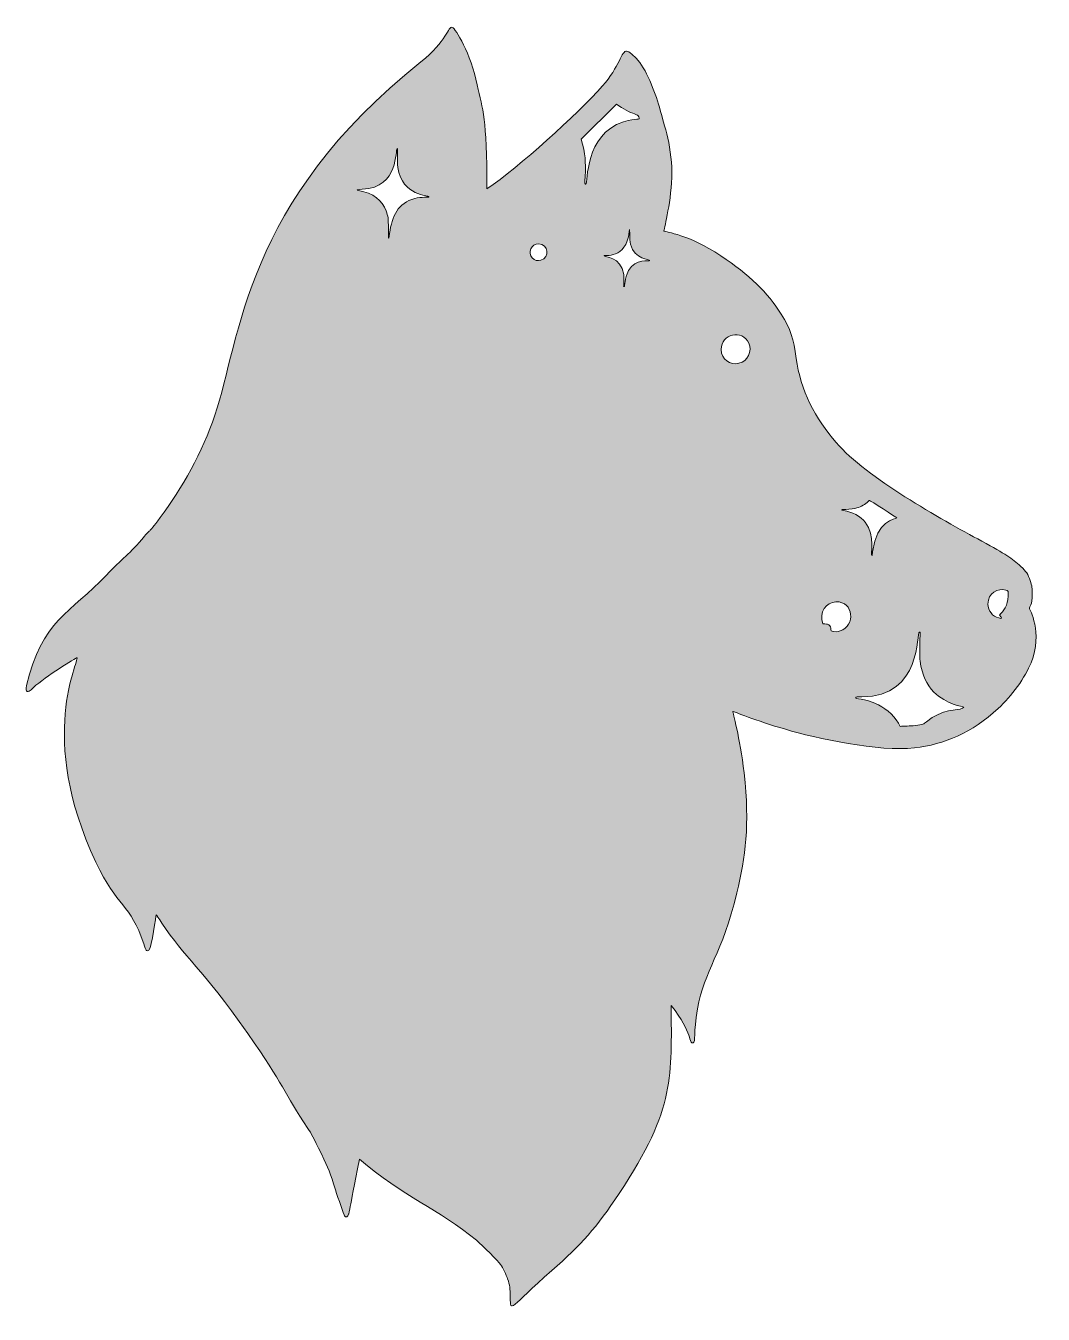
# Model space of a CAD drawing. Header units: inches. Extents: x -84 to 32, y 25 to 36.
# Drawn here: x -73.29 to -64.29, y 24.6 to 36.01 of the extents above; entities that cross this region are included whole.
import ezdxf

# ---------------------------------------------------------------- set-up
doc = ezdxf.new("R2010")
doc.units = ezdxf.units.IN
doc.header["$MEASUREMENT"] = 0
doc.layers.add('Wolf', color=7, linetype='Continuous', lineweight=0)

msp = doc.modelspace()

# ---------------------------------------------------------------- hatches: boundary and pattern name
at = {"layer": 'Wolf', "true_color": 0x223549, "transparency": 33554687}
h = msp.add_hatch(color=159, dxfattribs=at)
h.dxf.hatch_style = 2
edge = h.paths.add_edge_path()
edge.add_spline(control_points=[(-64.597, 30.958), (-64.6, 30.874), (-64.64, 30.829), (-64.675, 30.79), (-64.651, 30.76), (-64.646, 30.757), (-64.681, 30.766), (-64.735, 30.781), (-64.777, 30.828), (-64.777, 30.889), (-64.777, 30.986), (-64.688, 31.034), (-64.617, 31.013), (-64.597, 31.008), (-64.595, 31.002), (-64.597, 30.958)], knot_values=[0, 0, 0, 0, 1, 1, 1, 2, 2, 2, 3, 3, 3, 4, 4, 4, 5, 5, 5, 5], degree=3, periodic=0)
edge = h.paths.add_edge_path()
edge.add_spline(control_points=[(-65.003, 29.967), (-65.041, 29.945), (-65.184, 29.965), (-65.32, 29.848), (-65.346, 29.826), (-65.35, 29.825), (-65.421, 29.815), (-65.467, 29.809), (-65.521, 29.808), (-65.555, 29.807), (-65.588, 29.886), (-65.669, 29.958), (-65.745, 29.996), (-65.881, 30.065), (-65.953, 30.044), (-65.946, 30.063), (-65.944, 30.067), (-65.935, 30.068), (-65.894, 30.068), (-65.353, 30.07), (-65.414, 30.642), (-65.382, 30.642), (-65.375, 30.642), (-65.374, 30.634), (-65.377, 30.605), (-65.382, 30.566), (-65.382, 30.42), (-65.377, 30.385), (-65.359, 30.26), (-65.323, 30.179), (-65.256, 30.111), (-65.145, 30.001), (-64.996, 29.982), (-64.99, 29.976), (-64.99, 29.975), (-64.995, 29.971), (-65.003, 29.967)], knot_values=[0, 0, 0, 0, 1, 1, 1, 2, 2, 2, 3, 3, 3, 4, 4, 4, 5, 5, 5, 6, 6, 6, 7, 7, 7, 8, 8, 8, 9, 9, 9, 10, 10, 10, 11, 11, 11, 12, 12, 12, 12], degree=3, periodic=0)
edge = h.paths.add_edge_path()
edge.add_spline(control_points=[(-66.084, 30.651), (-66.105, 30.644), (-66.138, 30.643), (-66.156, 30.648), (-66.164, 30.651), (-66.165, 30.652), (-66.166, 30.664), (-66.166, 30.681), (-66.173, 30.696), (-66.186, 30.705), (-66.199, 30.714), (-66.209, 30.713), (-66.238, 30.713), (-66.277, 30.818), (-66.205, 30.905), (-66.122, 30.909), (-65.963, 30.915), (-65.947, 30.698), (-66.084, 30.651)], knot_values=[0, 0, 0, 0, 1, 1, 1, 2, 2, 2, 3, 3, 3, 4, 4, 4, 5, 5, 5, 6, 6, 6, 6], degree=3, periodic=0)
edge = h.paths.add_edge_path()
edge.add_spline(control_points=[(-66.055, 31.727), (-66.035, 31.725), (-65.979, 31.73), (-65.955, 31.736), (-65.91, 31.747), (-65.875, 31.764), (-65.846, 31.789), (-65.836, 31.797), (-65.828, 31.805), (-65.826, 31.807), (-65.824, 31.81), (-65.582, 31.653), (-65.583, 31.652), (-65.594, 31.641), (-65.765, 31.633), (-65.797, 31.353), (-65.799, 31.333), (-65.802, 31.32), (-65.804, 31.319), (-65.821, 31.314), (-65.77, 31.497), (-65.863, 31.615), (-65.902, 31.664), (-65.982, 31.707), (-66.054, 31.717), (-66.065, 31.718), (-66.069, 31.72), (-66.069, 31.724), (-66.069, 31.728), (-66.066, 31.728), (-66.055, 31.727)], knot_values=[0, 0, 0, 0, 1, 1, 1, 2, 2, 2, 3, 3, 3, 4, 4, 4, 5, 5, 5, 6, 6, 6, 7, 7, 7, 8, 8, 8, 9, 9, 9, 10, 10, 10, 10], degree=3, periodic=0)
edge = h.paths.add_edge_path()
edge.add_spline(control_points=[(-66.981, 33.02), (-67.059, 33), (-67.138, 33.054), (-67.138, 33.143), (-67.138, 33.28), (-66.952, 33.324), (-66.894, 33.199), (-66.86, 33.128), (-66.903, 33.04), (-66.981, 33.02)], knot_values=[0, 0, 0, 0, 1, 1, 1, 2, 2, 2, 3, 3, 3, 3], degree=3, periodic=0)
edge = h.paths.add_edge_path()
edge.add_spline(control_points=[(-67.957, 33.841), (-67.998, 33.765), (-67.987, 33.703), (-67.998, 33.699), (-68.002, 33.698), (-68.002, 33.699), (-68, 33.704), (-67.998, 33.713), (-67.998, 33.787), (-68, 33.807), (-68.022, 33.966), (-68.175, 33.96), (-68.175, 33.972), (-68.175, 33.983), (-67.978, 33.934), (-67.953, 34.184), (-67.945, 34.263), (-67.95, 34.108), (-67.941, 34.074), (-67.905, 33.935), (-67.769, 33.942), (-67.769, 33.93), (-67.769, 33.922), (-67.899, 33.95), (-67.957, 33.841)], knot_values=[0, 0, 0, 0, 1, 1, 1, 2, 2, 2, 3, 3, 3, 4, 4, 4, 5, 5, 5, 6, 6, 6, 7, 7, 7, 8, 8, 8, 8], degree=3, periodic=0)
edge = h.paths.add_edge_path()
edge.add_spline(control_points=[(-68.377, 35.003), (-68.377, 35.003), (-68.065, 35.315), (-68.065, 35.315), (-68.005, 35.27), (-67.948, 35.242), (-67.904, 35.227), (-67.875, 35.216), (-67.874, 35.216), (-67.868, 35.201), (-67.853, 35.165), (-67.879, 35.197), (-68.003, 35.157), (-68.349, 35.045), (-68.316, 34.613), (-68.338, 34.606), (-68.367, 34.596), (-68.302, 34.761), (-68.377, 35.003)], knot_values=[0, 0, 0, 0, 1, 1, 1, 2, 2, 2, 3, 3, 3, 4, 4, 4, 5, 5, 5, 6, 6, 6, 6], degree=3, periodic=0)
edge = h.paths.add_edge_path()
edge.add_spline(control_points=[(-68.734, 33.933), (-68.763, 33.924), (-68.788, 33.931), (-68.81, 33.954), (-68.855, 34.001), (-68.819, 34.077), (-68.753, 34.077), (-68.667, 34.077), (-68.651, 33.957), (-68.734, 33.933)], knot_values=[0, 0, 0, 0, 1, 1, 1, 2, 2, 2, 3, 3, 3, 3], degree=3, periodic=0)
edge = h.paths.add_edge_path()
edge.add_spline(control_points=[(-69.851, 34.479), (-69.999, 34.441), (-70.053, 34.322), (-70.073, 34.169), (-70.083, 34.09), (-70.084, 34.134), (-70.084, 34.212), (-70.084, 34.304), (-70.086, 34.321), (-70.104, 34.369), (-70.138, 34.465), (-70.218, 34.525), (-70.347, 34.55), (-70.372, 34.555), (-70.361, 34.559), (-70.315, 34.561), (-69.984, 34.575), (-70.027, 34.915), (-70.005, 34.922), (-69.997, 34.925), (-70.01, 34.822), (-70, 34.753), (-69.962, 34.496), (-69.719, 34.509), (-69.725, 34.493), (-69.727, 34.487), (-69.789, 34.494), (-69.851, 34.479)], knot_values=[0, 0, 0, 0, 1, 1, 1, 2, 2, 2, 3, 3, 3, 4, 4, 4, 5, 5, 5, 6, 6, 6, 7, 7, 7, 8, 8, 8, 9, 9, 9, 9], degree=3, periodic=0)
edge = h.paths.add_edge_path()
edge.add_spline(control_points=[(-64.41, 30.851), (-64.41, 30.867), (-64.383, 30.878), (-64.384, 30.977), (-64.384, 31.03), (-64.386, 31.046), (-64.403, 31.097), (-64.421, 31.152), (-64.439, 31.18), (-64.485, 31.222), (-64.569, 31.299), (-64.616, 31.329), (-64.831, 31.446), (-65.198, 31.646), (-65.848, 32.005), (-66.119, 32.318), (-66.304, 32.532), (-66.438, 32.781), (-66.473, 33.064), (-66.495, 33.238), (-66.524, 33.323), (-66.606, 33.454), (-66.727, 33.648), (-66.886, 33.802), (-67.142, 33.972), (-67.434, 34.167), (-67.622, 34.178), (-67.645, 34.191), (-67.648, 34.192), (-67.586, 34.414), (-67.575, 34.665), (-67.565, 34.911), (-67.647, 35.149), (-67.678, 35.261), (-67.714, 35.394), (-67.787, 35.598), (-67.875, 35.704), (-67.908, 35.743), (-67.954, 35.781), (-67.975, 35.784), (-68.018, 35.791), (-68.039, 35.642), (-68.188, 35.475), (-68.417, 35.22), (-68.93, 34.755), (-69.211, 34.564), (-69.211, 35.202), (-69.25, 35.26), (-69.297, 35.485), (-69.355, 35.762), (-69.489, 35.982), (-69.518, 35.993), (-69.556, 36.008), (-69.566, 35.872), (-69.796, 35.688), (-71.364, 34.44), (-71.393, 33.237), (-71.619, 32.561), (-71.727, 32.239), (-71.913, 31.909), (-72.105, 31.654), (-72.225, 31.493), (-72.182, 31.563), (-72.243, 31.489), (-72.374, 31.332), (-72.441, 31.291), (-72.58, 31.145), (-72.895, 30.815), (-73.157, 30.738), (-73.286, 30.168), (-73.294, 30.131), (-73.293, 30.121), (-73.28, 30.116), (-73.27, 30.112), (-73.262, 30.118), (-73.224, 30.152), (-73.124, 30.245), (-72.845, 30.417), (-72.841, 30.414), (-72.816, 30.388), (-73.199, 29.723), (-72.673, 28.605), (-72.483, 28.201), (-72.368, 28.239), (-72.25, 27.883), (-72.24, 27.853), (-72.231, 27.827), (-72.229, 27.825), (-72.224, 27.82), (-72.209, 27.82), (-72.203, 27.826), (-72.18, 27.849), (-72.14, 28.139), (-72.139, 28.139), (-72.138, 28.139), (-72.115, 28.106), (-72.089, 28.066), (-71.884, 27.754), (-71.742, 27.68), (-71.329, 27.089), (-71.007, 26.629), (-71.01, 26.567), (-70.797, 26.249), (-70.764, 26.199), (-70.751, 26.174), (-70.677, 26.022), (-70.613, 25.892), (-70.6, 25.857), (-70.552, 25.705), (-70.528, 25.629), (-70.478, 25.484), (-70.471, 25.474), (-70.461, 25.458), (-70.442, 25.466), (-70.436, 25.488), (-70.429, 25.511), (-70.439, 25.485), (-70.339, 25.976), (-69.958, 25.646), (-69.631, 25.532), (-69.305, 25.258), (-69.249, 25.212), (-69.109, 25.071), (-69.092, 25.045), (-69.071, 25.014), (-69.04, 24.949), (-69.028, 24.916), (-69.01, 24.861), (-69.005, 24.831), (-69.005, 24.755), (-69.004, 24.604), (-69.012, 24.663), (-68.638, 24.99), (-68.371, 25.223), (-68.244, 25.368), (-68.041, 25.673), (-67.536, 26.43), (-67.58, 26.722), (-67.58, 27.337), (-67.386, 27.088), (-67.427, 26.994), (-67.386, 27.007), (-67.362, 27.015), (-67.386, 27.087), (-67.347, 27.307), (-67.287, 27.651), (-67.127, 27.791), (-67, 28.333), (-66.923, 28.657), (-66.883, 28.926), (-66.935, 29.395), (-66.971, 29.715), (-67.039, 29.933), (-67.034, 29.939), (-67.032, 29.941), (-66.833, 29.858), (-66.57, 29.781), (-66.299, 29.701), (-65.74, 29.579), (-65.426, 29.617), (-65.164, 29.647), (-64.919, 29.75), (-64.686, 29.964), (-64.567, 30.074), (-64.445, 30.243), (-64.395, 30.37), (-64.287, 30.641), (-64.41, 30.848), (-64.41, 30.851)], knot_values=[0, 0, 0, 0, 1, 1, 1, 2, 2, 2, 3, 3, 3, 4, 4, 4, 5, 5, 5, 6, 6, 6, 7, 7, 7, 8, 8, 8, 9, 9, 9, 10, 10, 10, 11, 11, 11, 12, 12, 12, 13, 13, 13, 14, 14, 14, 15, 15, 15, 16, 16, 16, 17, 17, 17, 18, 18, 18, 19, 19, 19, 20, 20, 20, 21, 21, 21, 22, 22, 22, 23, 23, 23, 24, 24, 24, 25, 25, 25, 26, 26, 26, 27, 27, 27, 28, 28, 28, 29, 29, 29, 30, 30, 30, 31, 31, 31, 32, 32, 32, 33, 33, 33, 34, 34, 34, 35, 35, 35, 36, 36, 36, 37, 37, 37, 38, 38, 38, 39, 39, 39, 40, 40, 40, 41, 41, 41, 42, 42, 42, 43, 43, 43, 44, 44, 44, 45, 45, 45, 46, 46, 46, 47, 47, 47, 48, 48, 48, 49, 49, 49, 50, 50, 50, 51, 51, 51, 52, 52, 52, 53, 53, 53, 54, 54, 54, 55, 55, 55, 56, 56, 56, 56], degree=3, periodic=0)

# ---------------------------------------------------------------- linework, layer by layer
at = {"layer": 'Wolf'}
for points, knots in [([(-64.41, 30.851), (-64.41, 30.867), (-64.383, 30.878), (-64.384, 30.977), (-64.384, 31.03), (-64.386, 31.046), (-64.403, 31.097), (-64.421, 31.152), (-64.439, 31.18), (-64.485, 31.222), (-64.569, 31.299), (-64.616, 31.329), (-64.831, 31.446), (-65.198, 31.646), (-65.848, 32.005), (-66.119, 32.318), (-66.304, 32.532), (-66.438, 32.781), (-66.473, 33.064), (-66.495, 33.238), (-66.524, 33.323), (-66.606, 33.454), (-66.727, 33.648), (-66.886, 33.802), (-67.142, 33.972), (-67.434, 34.167), (-67.622, 34.178), (-67.645, 34.191), (-67.648, 34.192), (-67.586, 34.414), (-67.575, 34.665), (-67.565, 34.911), (-67.647, 35.149), (-67.678, 35.261), (-67.714, 35.394), (-67.787, 35.598), (-67.875, 35.704), (-67.908, 35.743), (-67.954, 35.781), (-67.975, 35.784), (-68.018, 35.791), (-68.039, 35.642), (-68.188, 35.475), (-68.417, 35.22), (-68.93, 34.755), (-69.211, 34.564), (-69.211, 35.202), (-69.25, 35.26), (-69.297, 35.485), (-69.355, 35.762), (-69.489, 35.982), (-69.518, 35.993), (-69.556, 36.008), (-69.566, 35.872), (-69.796, 35.688), (-71.364, 34.44), (-71.393, 33.237), (-71.619, 32.561), (-71.727, 32.239), (-71.913, 31.909), (-72.105, 31.654), (-72.225, 31.493), (-72.182, 31.563), (-72.243, 31.489), (-72.374, 31.332), (-72.441, 31.291), (-72.58, 31.145), (-72.895, 30.815), (-73.157, 30.738), (-73.286, 30.168), (-73.294, 30.131), (-73.293, 30.121), (-73.28, 30.116), (-73.27, 30.112), (-73.262, 30.118), (-73.224, 30.152), (-73.124, 30.245), (-72.845, 30.417), (-72.841, 30.414), (-72.816, 30.388), (-73.199, 29.723), (-72.673, 28.605), (-72.483, 28.201), (-72.368, 28.239), (-72.25, 27.883), (-72.24, 27.853), (-72.231, 27.827), (-72.229, 27.825), (-72.224, 27.82), (-72.209, 27.82), (-72.203, 27.826), (-72.18, 27.849), (-72.14, 28.139), (-72.139, 28.139), (-72.138, 28.139), (-72.115, 28.106), (-72.089, 28.066), (-71.884, 27.754), (-71.742, 27.68), (-71.329, 27.089), (-71.007, 26.629), (-71.01, 26.567), (-70.797, 26.249), (-70.764, 26.199), (-70.751, 26.174), (-70.677, 26.022), (-70.613, 25.892), (-70.6, 25.857), (-70.552, 25.705), (-70.528, 25.629), (-70.478, 25.484), (-70.471, 25.474), (-70.461, 25.458), (-70.442, 25.466), (-70.436, 25.488), (-70.429, 25.511), (-70.439, 25.485), (-70.339, 25.976), (-69.958, 25.646), (-69.631, 25.532), (-69.305, 25.258), (-69.249, 25.212), (-69.109, 25.071), (-69.092, 25.045), (-69.071, 25.014), (-69.04, 24.949), (-69.028, 24.916), (-69.01, 24.861), (-69.005, 24.831), (-69.005, 24.755), (-69.004, 24.604), (-69.012, 24.663), (-68.638, 24.99), (-68.371, 25.223), (-68.244, 25.368), (-68.041, 25.673), (-67.536, 26.43), (-67.58, 26.722), (-67.58, 27.337), (-67.386, 27.088), (-67.427, 26.994), (-67.386, 27.007), (-67.362, 27.015), (-67.386, 27.087), (-67.347, 27.307), (-67.287, 27.651), (-67.127, 27.791), (-67, 28.333), (-66.923, 28.657), (-66.883, 28.926), (-66.935, 29.395), (-66.971, 29.715), (-67.039, 29.933), (-67.034, 29.939), (-67.032, 29.941), (-66.833, 29.858), (-66.57, 29.781), (-66.299, 29.701), (-65.74, 29.579), (-65.426, 29.617), (-65.164, 29.647), (-64.919, 29.75), (-64.686, 29.964), (-64.567, 30.074), (-64.445, 30.243), (-64.395, 30.37), (-64.287, 30.641), (-64.41, 30.848), (-64.41, 30.851)], [0, 0, 0, 0, 1, 1, 1, 2, 2, 2, 3, 3, 3, 4, 4, 4, 5, 5, 5, 6, 6, 6, 7, 7, 7, 8, 8, 8, 9, 9, 9, 10, 10, 10, 11, 11, 11, 12, 12, 12, 13, 13, 13, 14, 14, 14, 15, 15, 15, 16, 16, 16, 17, 17, 17, 18, 18, 18, 19, 19, 19, 20, 20, 20, 21, 21, 21, 22, 22, 22, 23, 23, 23, 24, 24, 24, 25, 25, 25, 26, 26, 26, 27, 27, 27, 28, 28, 28, 29, 29, 29, 30, 30, 30, 31, 31, 31, 32, 32, 32, 33, 33, 33, 34, 34, 34, 35, 35, 35, 36, 36, 36, 37, 37, 37, 38, 38, 38, 39, 39, 39, 40, 40, 40, 41, 41, 41, 42, 42, 42, 43, 43, 43, 44, 44, 44, 45, 45, 45, 46, 46, 46, 47, 47, 47, 48, 48, 48, 49, 49, 49, 50, 50, 50, 51, 51, 51, 52, 52, 52, 53, 53, 53, 54, 54, 54, 55, 55, 55, 56, 56, 56, 56]), ([(-68.377, 35.003), (-68.377, 35.003), (-68.065, 35.315), (-68.065, 35.315), (-68.005, 35.27), (-67.948, 35.242), (-67.904, 35.227), (-67.875, 35.216), (-67.874, 35.216), (-67.868, 35.201), (-67.853, 35.165), (-67.879, 35.197), (-68.003, 35.157), (-68.349, 35.045), (-68.316, 34.613), (-68.338, 34.606), (-68.367, 34.596), (-68.302, 34.761), (-68.377, 35.003)], [0, 0, 0, 0, 1, 1, 1, 2, 2, 2, 3, 3, 3, 4, 4, 4, 5, 5, 5, 6, 6, 6, 6]), ([(-69.851, 34.479), (-69.999, 34.441), (-70.053, 34.322), (-70.073, 34.169), (-70.083, 34.09), (-70.084, 34.134), (-70.084, 34.212), (-70.084, 34.304), (-70.086, 34.321), (-70.104, 34.369), (-70.138, 34.465), (-70.218, 34.525), (-70.347, 34.55), (-70.372, 34.555), (-70.361, 34.559), (-70.315, 34.561), (-69.984, 34.575), (-70.027, 34.915), (-70.005, 34.922), (-69.997, 34.925), (-70.01, 34.822), (-70, 34.753), (-69.962, 34.496), (-69.719, 34.509), (-69.725, 34.493), (-69.727, 34.487), (-69.789, 34.494), (-69.851, 34.479)], [0, 0, 0, 0, 1, 1, 1, 2, 2, 2, 3, 3, 3, 4, 4, 4, 5, 5, 5, 6, 6, 6, 7, 7, 7, 8, 8, 8, 9, 9, 9, 9]), ([(-67.957, 33.841), (-67.998, 33.765), (-67.987, 33.703), (-67.998, 33.699), (-68.002, 33.698), (-68.002, 33.699), (-68, 33.704), (-67.998, 33.713), (-67.998, 33.787), (-68, 33.807), (-68.022, 33.966), (-68.175, 33.96), (-68.175, 33.972), (-68.175, 33.983), (-67.978, 33.934), (-67.953, 34.184), (-67.945, 34.263), (-67.95, 34.108), (-67.941, 34.074), (-67.905, 33.935), (-67.769, 33.942), (-67.769, 33.93), (-67.769, 33.922), (-67.899, 33.95), (-67.957, 33.841)], [0, 0, 0, 0, 1, 1, 1, 2, 2, 2, 3, 3, 3, 4, 4, 4, 5, 5, 5, 6, 6, 6, 7, 7, 7, 8, 8, 8, 8]), ([(-68.734, 33.933), (-68.763, 33.924), (-68.788, 33.931), (-68.81, 33.954), (-68.855, 34.001), (-68.819, 34.077), (-68.753, 34.077), (-68.667, 34.077), (-68.651, 33.957), (-68.734, 33.933)], [0, 0, 0, 0, 1, 1, 1, 2, 2, 2, 3, 3, 3, 3]), ([(-66.981, 33.02), (-67.059, 33), (-67.138, 33.054), (-67.138, 33.143), (-67.138, 33.28), (-66.952, 33.324), (-66.894, 33.199), (-66.86, 33.128), (-66.903, 33.04), (-66.981, 33.02)], [0, 0, 0, 0, 1, 1, 1, 2, 2, 2, 3, 3, 3, 3]), ([(-66.055, 31.727), (-66.035, 31.725), (-65.979, 31.73), (-65.955, 31.736), (-65.91, 31.747), (-65.875, 31.764), (-65.846, 31.789), (-65.836, 31.797), (-65.828, 31.805), (-65.826, 31.807), (-65.824, 31.81), (-65.582, 31.653), (-65.583, 31.652), (-65.594, 31.641), (-65.765, 31.633), (-65.797, 31.353), (-65.799, 31.333), (-65.802, 31.32), (-65.804, 31.319), (-65.821, 31.314), (-65.77, 31.497), (-65.863, 31.615), (-65.902, 31.664), (-65.982, 31.707), (-66.054, 31.717), (-66.065, 31.718), (-66.069, 31.72), (-66.069, 31.724), (-66.069, 31.728), (-66.066, 31.728), (-66.055, 31.727)], [0, 0, 0, 0, 1, 1, 1, 2, 2, 2, 3, 3, 3, 4, 4, 4, 5, 5, 5, 6, 6, 6, 7, 7, 7, 8, 8, 8, 9, 9, 9, 10, 10, 10, 10]), ([(-64.597, 30.958), (-64.6, 30.874), (-64.64, 30.829), (-64.675, 30.79), (-64.651, 30.76), (-64.646, 30.757), (-64.681, 30.766), (-64.735, 30.781), (-64.777, 30.828), (-64.777, 30.889), (-64.777, 30.986), (-64.688, 31.034), (-64.617, 31.013), (-64.597, 31.008), (-64.595, 31.002), (-64.597, 30.958)], [0, 0, 0, 0, 1, 1, 1, 2, 2, 2, 3, 3, 3, 4, 4, 4, 5, 5, 5, 5]), ([(-66.084, 30.651), (-66.105, 30.644), (-66.138, 30.643), (-66.156, 30.648), (-66.164, 30.651), (-66.165, 30.652), (-66.166, 30.664), (-66.166, 30.681), (-66.173, 30.696), (-66.186, 30.705), (-66.199, 30.714), (-66.209, 30.713), (-66.238, 30.713), (-66.277, 30.818), (-66.205, 30.905), (-66.122, 30.909), (-65.963, 30.915), (-65.947, 30.698), (-66.084, 30.651)], [0, 0, 0, 0, 1, 1, 1, 2, 2, 2, 3, 3, 3, 4, 4, 4, 5, 5, 5, 6, 6, 6, 6]), ([(-65.003, 29.967), (-65.041, 29.945), (-65.184, 29.965), (-65.32, 29.848), (-65.346, 29.826), (-65.35, 29.825), (-65.421, 29.815), (-65.467, 29.809), (-65.521, 29.808), (-65.555, 29.807), (-65.588, 29.886), (-65.669, 29.958), (-65.745, 29.996), (-65.881, 30.065), (-65.953, 30.044), (-65.946, 30.063), (-65.944, 30.067), (-65.935, 30.068), (-65.894, 30.068), (-65.353, 30.07), (-65.414, 30.642), (-65.382, 30.642), (-65.375, 30.642), (-65.374, 30.634), (-65.377, 30.605), (-65.382, 30.566), (-65.382, 30.42), (-65.377, 30.385), (-65.359, 30.26), (-65.323, 30.179), (-65.256, 30.111), (-65.145, 30.001), (-64.996, 29.982), (-64.99, 29.976), (-64.99, 29.975), (-64.995, 29.971), (-65.003, 29.967)], [0, 0, 0, 0, 1, 1, 1, 2, 2, 2, 3, 3, 3, 4, 4, 4, 5, 5, 5, 6, 6, 6, 7, 7, 7, 8, 8, 8, 9, 9, 9, 10, 10, 10, 11, 11, 11, 12, 12, 12, 12])]:
    msp.add_open_spline(points, degree=3, knots=knots, dxfattribs=at)

doc.saveas('drawing.dxf')
